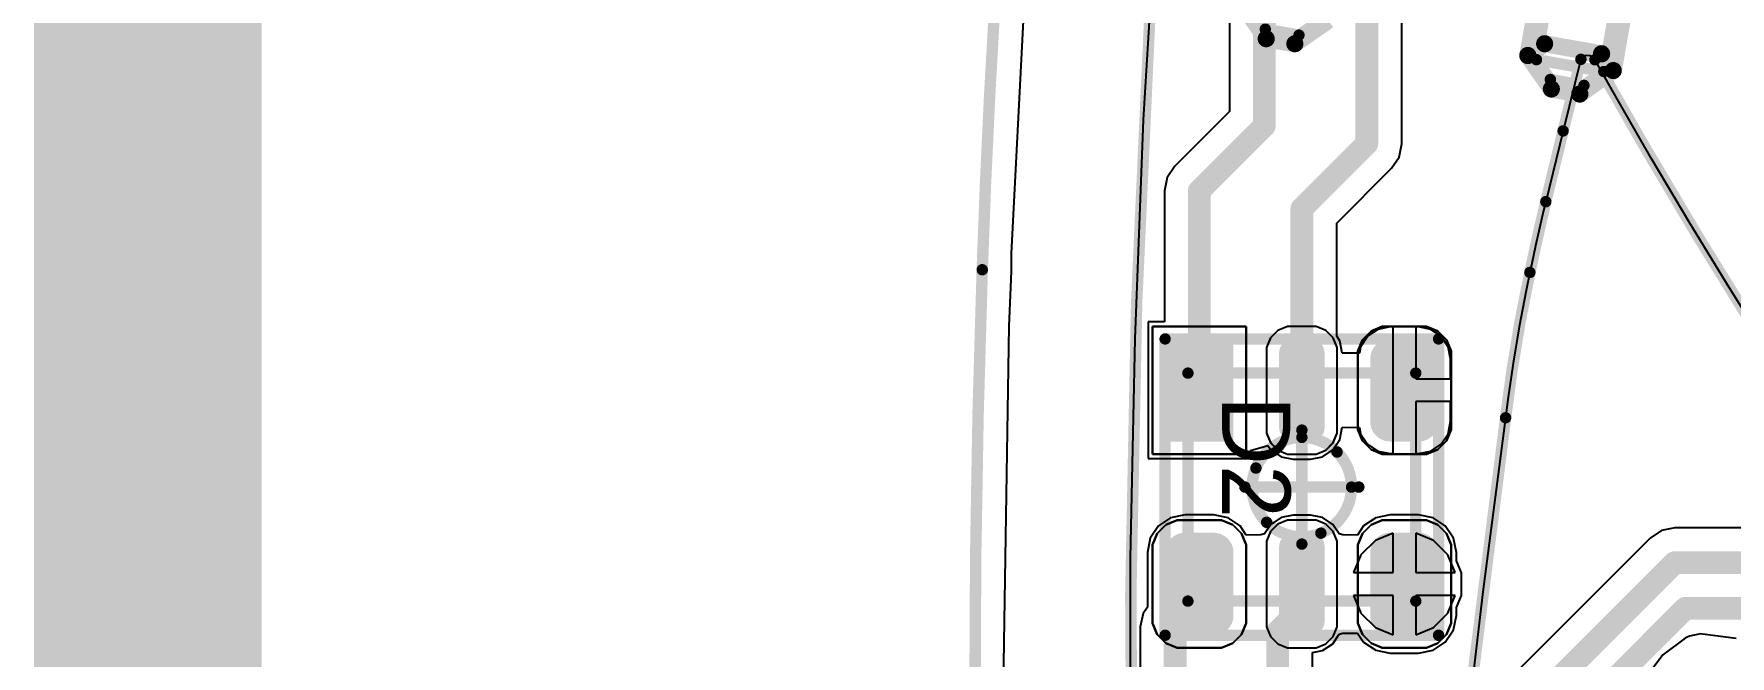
# Model space of a CAD drawing. Header units: inches. Extents: x -52 to 109, y 0 to 35.
# Drawn here: x -8.2 to 6.69, y 10.38 to 15.84 of the extents above; entities that cross this region are included whole.
import ezdxf

# ---------------------------------------------------------------- set-up
doc = ezdxf.new("R2010")
doc.units = ezdxf.units.IN
for name, color, linetype in [('Bottom Assembly', 56, 'Continuous'), ('Bottom Layer', 5, 'Continuous'), ('Bottom Overlay', 54, 'Continuous'), ('Keep-Out Layer', 6, 'Continuous'), ('Mechanical 1', 6, 'Continuous'), ('Mechanical 4', 56, 'Continuous'), ('Top Component Outline', 56, 'Continuous'), ('Top Courtyard', 56, 'Continuous'), ('Top Layer', 1, 'Continuous'), ('Top Overlay', 2, 'Continuous'), ('Top Paste', 8, 'Continuous'), ('Top Solder', 216, 'Continuous'), ('Via Holes', 16, 'Continuous')]:
    doc.layers.add(name, color=color, linetype=linetype)
doc.styles.add('Arial', font='', dxfattribs={"height": 0.2})
doc.styles.get('Arial').set_extended_font_data('Arial')

# ---------------------------------------------------------------- blocks, each defined once
blk = doc.blocks.new('APA_RGB_LED_2020_431')
at = {"layer": 'Top Layer'}
h = blk.add_hatch(color=1, dxfattribs=at)
edge = h.paths.add_edge_path()
edge.add_arc((-1.125, 1.025), 0.125, 90, 180)
edge.add_line((-1.25, 1.025), (-1.25, 0.775))
edge.add_arc((-1.125, 0.775), 0.125, 180, 270)
edge.add_line((-1.125, 0.65), (-0.575, 0.65))
edge.add_arc((-0.575, 0.775), 0.125, 270, 360)
edge.add_line((-0.45, 0.775), (-0.45, 1.025))
edge.add_arc((-0.575, 1.025), 0.125, 0, 90)
edge.add_line((-0.575, 1.15), (-1.125, 1.15))
h = blk.add_hatch(color=1, dxfattribs=at)
edge = h.paths.add_edge_path()
edge.add_arc((0.575, 1.025), 0.125, 90, 180)
edge.add_line((0.45, 1.025), (0.45, 0.775))
edge.add_arc((0.575, 0.775), 0.125, 180, 270)
edge.add_line((0.575, 0.65), (1.125, 0.65))
edge.add_arc((1.125, 0.775), 0.125, 270, 360)
edge.add_line((1.25, 0.775), (1.25, 1.025))
edge.add_arc((1.125, 1.025), 0.125, 0, 90)
edge.add_line((1.125, 1.15), (0.575, 1.15))
h = blk.add_hatch(color=1, dxfattribs=at)
edge = h.paths.add_edge_path()
edge.add_arc((-1.175, 0.075), 0.075, 90, 180)
edge.add_line((-1.25, 0.075), (-1.25, -0.075))
edge.add_arc((-1.175, -0.075), 0.075, 180, 270)
edge.add_line((-1.175, -0.15), (-0.525, -0.15))
edge.add_arc((-0.525, -0.075), 0.075, 270, 360)
edge.add_line((-0.45, -0.075), (-0.45, 0.075))
edge.add_arc((-0.525, 0.075), 0.075, 0, 90)
edge.add_line((-0.525, 0.15), (-1.175, 0.15))
h = blk.add_hatch(color=1, dxfattribs=at)
edge = h.paths.add_edge_path()
edge.add_arc((0.525, 0.075), 0.075, 90, 180)
edge.add_line((0.45, 0.075), (0.45, -0.075))
edge.add_arc((0.525, -0.075), 0.075, 180, 270)
edge.add_line((0.525, -0.15), (1.175, -0.15))
edge.add_arc((1.175, -0.075), 0.075, 270, 360)
edge.add_line((1.25, -0.075), (1.25, 0.075))
edge.add_arc((1.175, 0.075), 0.075, 0, 90)
edge.add_line((1.175, 0.15), (0.525, 0.15))
blk.add_hatch(color=1, dxfattribs=at).paths.add_polyline_path([(-1.25, -0.65), (-0.45, -0.65), (-0.45, -1.15), (-1.25, -1.15)])
h = blk.add_hatch(color=1, dxfattribs=at)
edge = h.paths.add_edge_path()
edge.add_arc((0.575, -0.775), 0.125, 90, 180)
edge.add_line((0.45, -0.775), (0.45, -1.025))
edge.add_arc((0.575, -1.025), 0.125, 180, 270)
edge.add_line((0.575, -1.15), (1.125, -1.15))
edge.add_arc((1.125, -1.025), 0.125, 270, 360)
edge.add_line((1.25, -1.025), (1.25, -0.775))
edge.add_arc((1.125, -0.775), 0.125, 0, 90)
edge.add_line((1.125, -0.65), (0.575, -0.65))
at = {"layer": 'Top Paste'}
h = blk.add_hatch(color=8, dxfattribs=at)
edge = h.paths.add_edge_path()
edge.add_arc((-1.125, 1.025), 0.125, 90, 180)
edge.add_line((-1.25, 1.025), (-1.25, 0.775))
edge.add_arc((-1.125, 0.775), 0.125, 180, 270)
edge.add_line((-1.125, 0.65), (-0.575, 0.65))
edge.add_arc((-0.575, 0.775), 0.125, 270, 360)
edge.add_line((-0.45, 0.775), (-0.45, 1.025))
edge.add_arc((-0.575, 1.025), 0.125, 0, 90)
edge.add_line((-0.575, 1.15), (-1.125, 1.15))
h = blk.add_hatch(color=8, dxfattribs=at)
edge = h.paths.add_edge_path()
edge.add_arc((0.575, 1.025), 0.125, 90, 180)
edge.add_line((0.45, 1.025), (0.45, 0.775))
edge.add_arc((0.575, 0.775), 0.125, 180, 270)
edge.add_line((0.575, 0.65), (1.125, 0.65))
edge.add_arc((1.125, 0.775), 0.125, 270, 360)
edge.add_line((1.25, 0.775), (1.25, 1.025))
edge.add_arc((1.125, 1.025), 0.125, 0, 90)
edge.add_line((1.125, 1.15), (0.575, 1.15))
h = blk.add_hatch(color=8, dxfattribs=at)
edge = h.paths.add_edge_path()
edge.add_arc((-1.175, 0.075), 0.075, 90, 180)
edge.add_line((-1.25, 0.075), (-1.25, -0.075))
edge.add_arc((-1.175, -0.075), 0.075, 180, 270)
edge.add_line((-1.175, -0.15), (-0.525, -0.15))
edge.add_arc((-0.525, -0.075), 0.075, 270, 360)
edge.add_line((-0.45, -0.075), (-0.45, 0.075))
edge.add_arc((-0.525, 0.075), 0.075, 0, 90)
edge.add_line((-0.525, 0.15), (-1.175, 0.15))
h = blk.add_hatch(color=8, dxfattribs=at)
edge = h.paths.add_edge_path()
edge.add_arc((0.525, 0.075), 0.075, 90, 180)
edge.add_line((0.45, 0.075), (0.45, -0.075))
edge.add_arc((0.525, -0.075), 0.075, 180, 270)
edge.add_line((0.525, -0.15), (1.175, -0.15))
edge.add_arc((1.175, -0.075), 0.075, 270, 360)
edge.add_line((1.25, -0.075), (1.25, 0.075))
edge.add_arc((1.175, 0.075), 0.075, 0, 90)
edge.add_line((1.175, 0.15), (0.525, 0.15))
blk.add_hatch(color=8, dxfattribs=at).paths.add_polyline_path([(-1.25, -0.65), (-0.45, -0.65), (-0.45, -1.15), (-1.25, -1.15)])
h = blk.add_hatch(color=8, dxfattribs=at)
edge = h.paths.add_edge_path()
edge.add_arc((0.575, -0.775), 0.125, 90, 180)
edge.add_line((0.45, -0.775), (0.45, -1.025))
edge.add_arc((0.575, -1.025), 0.125, 180, 270)
edge.add_line((0.575, -1.15), (1.125, -1.15))
edge.add_arc((1.125, -1.025), 0.125, 270, 360)
edge.add_line((1.25, -1.025), (1.25, -0.775))
edge.add_arc((1.125, -0.775), 0.125, 0, 90)
edge.add_line((1.125, -0.65), (0.575, -0.65))
at = {"layer": 'Top Solder'}
h = blk.add_hatch(color=216, dxfattribs=at)
edge = h.paths.add_edge_path()
edge.add_arc((-1.125, 1.025), 0.175, 90, 180)
edge.add_line((-1.3, 1.025), (-1.3, 0.775))
edge.add_arc((-1.125, 0.775), 0.175, 180, 270)
edge.add_line((-1.125, 0.6), (-0.575, 0.6))
edge.add_arc((-0.575, 0.775), 0.175, 270, 360)
edge.add_line((-0.4, 0.775), (-0.4, 1.025))
edge.add_arc((-0.575, 1.025), 0.175, 0, 90)
edge.add_line((-0.575, 1.2), (-1.125, 1.2))
h = blk.add_hatch(color=216, dxfattribs=at)
edge = h.paths.add_edge_path()
edge.add_arc((0.575, 1.025), 0.175, 90, 180)
edge.add_line((0.4, 1.025), (0.4, 0.775))
edge.add_arc((0.575, 0.775), 0.175, 180, 270)
edge.add_line((0.575, 0.6), (1.125, 0.6))
edge.add_arc((1.125, 0.775), 0.175, 270, 360)
edge.add_line((1.3, 0.775), (1.3, 1.025))
edge.add_arc((1.125, 1.025), 0.175, 0, 90)
edge.add_line((1.125, 1.2), (0.575, 1.2))
h = blk.add_hatch(color=216, dxfattribs=at)
edge = h.paths.add_edge_path()
edge.add_arc((-1.175, 0.075), 0.125, 90, 180)
edge.add_line((-1.3, 0.075), (-1.3, -0.075))
edge.add_arc((-1.175, -0.075), 0.125, 180, 270)
edge.add_line((-1.175, -0.2), (-0.525, -0.2))
edge.add_arc((-0.525, -0.075), 0.125, 270, 360)
edge.add_line((-0.4, -0.075), (-0.4, 0.075))
edge.add_arc((-0.525, 0.075), 0.125, 0, 90)
edge.add_line((-0.525, 0.2), (-1.175, 0.2))
h = blk.add_hatch(color=216, dxfattribs=at)
edge = h.paths.add_edge_path()
edge.add_arc((0.525, 0.075), 0.125, 90, 180)
edge.add_line((0.4, 0.075), (0.4, -0.075))
edge.add_arc((0.525, -0.075), 0.125, 180, 270)
edge.add_line((0.525, -0.2), (1.175, -0.2))
edge.add_arc((1.175, -0.075), 0.125, 270, 360)
edge.add_line((1.3, -0.075), (1.3, 0.075))
edge.add_arc((1.175, 0.075), 0.125, 0, 90)
edge.add_line((1.175, 0.2), (0.525, 0.2))
blk.add_hatch(color=216, dxfattribs=at).paths.add_polyline_path([(-1.3, -0.6), (-0.4, -0.6), (-0.4, -1.2), (-1.3, -1.2)])
h = blk.add_hatch(color=216, dxfattribs=at)
edge = h.paths.add_edge_path()
edge.add_arc((0.575, -0.775), 0.175, 90, 180)
edge.add_line((0.4, -0.775), (0.4, -1.025))
edge.add_arc((0.575, -1.025), 0.175, 180, 270)
edge.add_line((0.575, -1.2), (1.125, -1.2))
edge.add_arc((1.125, -1.025), 0.175, 270, 360)
edge.add_line((1.3, -1.025), (1.3, -0.775))
edge.add_arc((1.125, -0.775), 0.175, 0, 90)
edge.add_line((1.125, -0.6), (0.575, -0.6))
at = {"layer": 'Top Component Outline'}
for points in [[(1, 1, 0.1, 0.1, 0), (-1, 1, 0.1, 0.1, 0)], [(-1, -1, 0.1, 0.1, 0), (-1, 1, 0.1, 0.1, 0)], [(1, -1, 0.1, 0.1, 0), (1, 1, 0.1, 0.1, 0)], [(1, -1, 0.1, 0.1, 0), (-1, -1, 0.1, 0.1, 0)]]:
    blk.add_lwpolyline(points, format="xyseb", dxfattribs=at)
for points in [[(-1.025, 1, 0.05, 0.05, 1), (-0.975, 1, 0.05, 0.05, 1)], [(-1.025, 1, 0.05, 0.05, 1), (-0.975, 1, 0.05, 0.05, 1)], [(0.975, 1, 0.05, 0.05, 1), (1.025, 1, 0.05, 0.05, 1)], [(0.975, 1, 0.05, 0.05, 1), (1.025, 1, 0.05, 0.05, 1)], [(-1.025, -1, 0.05, 0.05, 1), (-0.975, -1, 0.05, 0.05, 1)], [(-1.025, -1, 0.05, 0.05, 1), (-0.975, -1, 0.05, 0.05, 1)], [(0.975, -1, 0.05, 0.05, 1), (1.025, -1, 0.05, 0.05, 1)], [(0.975, -1, 0.05, 0.05, 1), (1.025, -1, 0.05, 0.05, 1)]]:
    blk.add_lwpolyline(points, format="xyseb", close=True, dxfattribs=at)
at = {"layer": 'Top Courtyard'}
for points in [[(-1.3, -1.2, 0.1, 0.1, 0), (-1.3, 1.2, 0.1, 0.1, 0)], [(1.3, 1.2, 0.1, 0.1, 0), (-1.3, 1.2, 0.1, 0.1, 0)], [(1.3, -1.2, 0.1, 0.1, 0), (1.3, 1.2, 0.1, 0.1, 0)], [(0, -0.5, 0.1, 0.1, 0), (0, 0.5, 0.1, 0.1, 0)], [(0.5, 0, 0.1, 0.1, 0), (-0.5, 0, 0.1, 0.1, 0)], [(1.3, -1.2, 0.1, 0.1, 0), (-1.3, -1.2, 0.1, 0.1, 0)]]:
    blk.add_lwpolyline(points, format="xyseb", dxfattribs=at)
for points in [[(-1.325, 1.2, 0.05, 0.05, 1), (-1.275, 1.2, 0.05, 0.05, 1)], [(-1.325, 1.2, 0.05, 0.05, 1), (-1.275, 1.2, 0.05, 0.05, 1)], [(1.275, 1.2, 0.05, 0.05, 1), (1.325, 1.2, 0.05, 0.05, 1)], [(1.275, 1.2, 0.05, 0.05, 1), (1.325, 1.2, 0.05, 0.05, 1)], [(-0.025, 0.5, 0.05, 0.05, 1), (0.025, 0.5, 0.05, 0.05, 1)], [(-0.525, 0, 0.05, 0.05, 1), (-0.475, 0, 0.05, 0.05, 1)], [(0.475, 0, 0.05, 0.05, 1), (0.525, 0, 0.05, 0.05, 1)], [(-0.025, -0.5, 0.05, 0.05, 1), (0.025, -0.5, 0.05, 0.05, 1)], [(-1.325, -1.2, 0.05, 0.05, 1), (-1.275, -1.2, 0.05, 0.05, 1)], [(-1.325, -1.2, 0.05, 0.05, 1), (-1.275, -1.2, 0.05, 0.05, 1)], [(1.275, -1.2, 0.05, 0.05, 1), (1.325, -1.2, 0.05, 0.05, 1)], [(1.275, -1.2, 0.05, 0.05, 1), (1.325, -1.2, 0.05, 0.05, 1)]]:
    blk.add_lwpolyline(points, format="xyseb", close=True, dxfattribs=at)
at = {"layer": 'Top Overlay'}
for p, q in [((-1.41, 1.094), (-1.369, 1.193)), ((-1.369, 1.193), (-1.293, 1.269)), ((-1.293, 1.269), (-1.194, 1.31)), ((-1.194, 1.31), (-1.14, 1.31)), ((-1.14, 1.31), (-1.14, 1.31)), ((-1.14, 1.31), (-0.56, 1.31)), ((-0.56, 1.31), (-0.506, 1.31)), ((-0.506, 1.31), (-0.407, 1.269)), ((-0.407, 1.269), (-0.331, 1.193)), ((-0.331, 1.193), (-0.29, 1.094)), ((0.29, 1.094), (0.331, 1.193)), ((0.331, 1.193), (0.407, 1.269)), ((0.407, 1.269), (0.506, 1.31)), ((0.506, 1.31), (0.56, 1.31)), ((0.56, 1.31), (0.56, 1.31)), ((0.56, 1.31), (1.14, 1.31)), ((1.14, 1.31), (1.194, 1.31)), ((1.194, 1.31), (1.293, 1.269)), ((1.293, 1.269), (1.369, 1.193)), ((1.369, 1.193), (1.41, 1.094)), ((-1.41, 1.04), (-1.41, 1.094)), ((-0.29, 1.094), (-0.29, 1.04)), ((0.29, 1.04), (0.29, 1.094)), ((1.41, 1.094), (1.41, 1.04)), ((-1.41, 0.76), (-1.41, 1.04)), ((-0.29, 1.04), (-0.29, 1.04)), ((-0.29, 1.04), (-0.29, 0.76)), ((0.29, 0.76), (0.29, 1.04)), ((1.41, 1.04), (1.41, 1.04)), ((1.41, 1.04), (1.41, 0.76)), ((-1.41, 0.76), (-1.41, 0.76)), ((-1.41, 0.706), (-1.41, 0.76)), ((-0.29, 0.76), (-0.29, 0.706)), ((0.29, 0.76), (0.29, 0.76)), ((0.29, 0.706), (0.29, 0.76)), ((1.41, 0.76), (1.41, 0.706)), ((-1.369, 0.607), (-1.41, 0.706)), ((-1.293, 0.531), (-1.369, 0.607)), ((-0.331, 0.607), (-0.407, 0.531)), ((-0.29, 0.706), (-0.331, 0.607)), ((0.331, 0.607), (0.29, 0.706)), ((0.407, 0.531), (0.331, 0.607)), ((1.369, 0.607), (1.293, 0.531)), ((1.41, 0.706), (1.369, 0.607)), ((-1.194, 0.49), (-1.293, 0.531)), ((-1.14, 0.49), (-1.194, 0.49)), ((-0.56, 0.49), (-1.14, 0.49)), ((-0.506, 0.49), (-0.56, 0.49)), ((-0.56, 0.49), (-0.56, 0.49)), ((-0.407, 0.531), (-0.506, 0.49)), ((0.506, 0.49), (0.407, 0.531)), ((0.56, 0.49), (0.506, 0.49)), ((1.14, 0.49), (0.56, 0.49)), ((1.194, 0.49), (1.14, 0.49)), ((1.14, 0.49), (1.14, 0.49)), ((1.293, 0.531), (1.194, 0.49)), ((-1.226, 0.31), (-1.31, 0.275)), ((-1.18, 0.31), (-1.226, 0.31)), ((-0.52, 0.31), (-1.18, 0.31)), ((-0.474, 0.31), (-0.52, 0.31)), ((-0.52, 0.31), (-0.52, 0.31)), ((-0.39, 0.275), (-0.474, 0.31)), ((0.474, 0.31), (0.39, 0.275)), ((0.52, 0.31), (0.474, 0.31)), ((1.18, 0.31), (0.52, 0.31)), ((1.226, 0.31), (1.18, 0.31)), ((1.18, 0.31), (1.18, 0.31)), ((1.31, 0.275), (1.226, 0.31)), ((-1.375, 0.21), (-1.41, 0.126)), ((-1.31, 0.275), (-1.375, 0.21)), ((-0.325, 0.21), (-0.39, 0.275)), ((-0.29, 0.126), (-0.325, 0.21)), ((0.325, 0.21), (0.29, 0.126)), ((0.39, 0.275), (0.325, 0.21)), ((1.375, 0.21), (1.31, 0.275)), ((1.41, 0.126), (1.375, 0.21)), ((-1.41, 0.126), (-1.41, 0.08)), ((-1.41, 0.08), (-1.41, -0.08)), ((-1.41, 0.08), (-1.41, 0.08)), ((-0.29, 0.08), (-0.29, 0.126)), ((-0.29, -0.08), (-0.29, 0.08)), ((0.29, 0.126), (0.29, 0.08)), ((0.29, 0.08), (0.29, -0.08)), ((0.29, 0.08), (0.29, 0.08)), ((1.41, 0.08), (1.41, 0.126)), ((1.41, -0.08), (1.41, 0.08)), ((-1.41, -0.08), (-1.41, -0.126)), ((-1.41, -0.126), (-1.375, -0.21)), ((-0.325, -0.21), (-0.29, -0.126)), ((-0.29, -0.126), (-0.29, -0.08)), ((-0.29, -0.08), (-0.29, -0.08)), ((0.29, -0.08), (0.29, -0.126)), ((0.29, -0.126), (0.325, -0.21)), ((1.375, -0.21), (1.41, -0.126)), ((1.41, -0.126), (1.41, -0.08)), ((1.41, -0.08), (1.41, -0.08)), ((-1.375, -0.21), (-1.31, -0.275)), ((-1.31, -0.275), (-1.226, -0.31)), ((-0.474, -0.31), (-0.39, -0.275)), ((-0.39, -0.275), (-0.325, -0.21)), ((0.325, -0.21), (0.39, -0.275)), ((0.39, -0.275), (0.474, -0.31)), ((1.226, -0.31), (1.31, -0.275)), ((1.31, -0.275), (1.375, -0.21)), ((-1.226, -0.31), (-1.18, -0.31)), ((-1.18, -0.31), (-1.18, -0.31)), ((-1.18, -0.31), (-0.52, -0.31)), ((-0.52, -0.31), (-0.474, -0.31)), ((0.474, -0.31), (0.52, -0.31)), ((0.52, -0.31), (0.52, -0.31)), ((0.52, -0.31), (1.18, -0.31)), ((1.18, -0.31), (1.226, -0.31)), ((-1.41, -1.31), (-1.41, -0.49)), ((-1.41, -0.49), (-0.29, -0.49)), ((-0.29, -0.49), (-0.29, -1.31)), ((0.331, -0.607), (0.407, -0.531)), ((0.407, -0.531), (0.506, -0.49)), ((0.506, -0.49), (0.56, -0.49)), ((0.56, -0.49), (0.56, -0.49)), ((0.56, -0.49), (1.14, -0.49)), ((1.14, -0.49), (1.194, -0.49)), ((1.194, -0.49), (1.293, -0.531)), ((1.293, -0.531), (1.369, -0.607)), ((0.29, -0.706), (0.331, -0.607)), ((0.29, -0.76), (0.29, -0.706)), ((1.369, -0.607), (1.41, -0.706)), ((1.41, -0.706), (1.41, -0.76)), ((0.29, -1.04), (0.29, -0.76)), ((1.41, -0.76), (1.41, -0.76)), ((1.41, -0.76), (1.41, -1.04)), ((0.29, -1.04), (0.29, -1.04)), ((0.29, -1.094), (0.29, -1.04)), ((1.41, -1.04), (1.41, -1.094)), ((0.331, -1.193), (0.29, -1.094)), ((1.41, -1.094), (1.369, -1.193)), ((-0.29, -1.31), (-1.41, -1.31)), ((0.407, -1.269), (0.331, -1.193)), ((0.506, -1.31), (0.407, -1.269)), ((0.56, -1.31), (0.506, -1.31)), ((1.14, -1.31), (0.56, -1.31)), ((1.194, -1.31), (1.14, -1.31)), ((1.14, -1.31), (1.14, -1.31)), ((1.293, -1.269), (1.194, -1.31)), ((1.369, -1.193), (1.293, -1.269))]:
    blk.add_line(p, q, dxfattribs=at)
at = {"layer": 'Top Courtyard', "style": 'Arial'}
blk.add_text('D2', height=0.6, dxfattribs=at).set_placement((-0.8, -0.7))
blk = doc.blocks.new('LIST_ANG_1_2_SMD_2_54MM_B_442')
at = {"layer": 'Bottom Assembly'}
for points in [[(-1.42, 11.497, 0.1, 0.1, 0), (-1.57, 11.347, 0.1, 0.1, 0)], [(-1.12, 11.497, 0.1, 0.1, 0), (-1.42, 11.497, 0.1, 0.1, 0)], [(-0.97, 11.347, 0.1, 0.1, 0), (-1.12, 11.497, 0.1, 0.1, 0)], [(1.12, 11.497, 0.1, 0.1, 0), (0.97, 11.347, 0.1, 0.1, 0)], [(1.42, 11.497, 0.1, 0.1, 0), (1.12, 11.497, 0.1, 0.1, 0)], [(1.57, 11.347, 0.1, 0.1, 0), (1.42, 11.497, 0.1, 0.1, 0)], [(-0.97, 11.347, 0.1, 0.1, 0), (-1.57, 11.347, 0.1, 0.1, 0)], [(-1.57, 11.347, 0.1, 0.1, 0), (-1.57, 5.766, 0.1, 0.1, 0)], [(-0.97, 11.347, 0.1, 0.1, 0), (-0.97, 5.766, 0.1, 0.1, 0)]]:
    blk.add_lwpolyline(points, format="xyseb", dxfattribs=at)
for points in [[(-1.445, 11.497, 0.05, 0.05, 1), (-1.395, 11.497, 0.05, 0.05, 1)], [(-1.445, 11.497, 0.05, 0.05, 1), (-1.395, 11.497, 0.05, 0.05, 1)], [(-1.145, 11.497, 0.05, 0.05, 1), (-1.095, 11.497, 0.05, 0.05, 1)], [(-1.145, 11.497, 0.05, 0.05, 1), (-1.095, 11.497, 0.05, 0.05, 1)], [(1.095, 11.497, 0.05, 0.05, 1), (1.145, 11.497, 0.05, 0.05, 1)], [(1.095, 11.497, 0.05, 0.05, 1), (1.145, 11.497, 0.05, 0.05, 1)], [(1.395, 11.497, 0.05, 0.05, 1), (1.445, 11.497, 0.05, 0.05, 1)], [(1.395, 11.497, 0.05, 0.05, 1), (1.445, 11.497, 0.05, 0.05, 1)], [(-1.595, 11.347, 0.05, 0.05, 1), (-1.545, 11.347, 0.05, 0.05, 1)], [(-1.595, 11.347, 0.05, 0.05, 1), (-1.545, 11.347, 0.05, 0.05, 1)], [(-1.595, 11.347, 0.05, 0.05, 1), (-1.545, 11.347, 0.05, 0.05, 1)], [(-0.995, 11.347, 0.05, 0.05, 1), (-0.945, 11.347, 0.05, 0.05, 1)], [(-0.995, 11.347, 0.05, 0.05, 1), (-0.945, 11.347, 0.05, 0.05, 1)], [(-0.995, 11.347, 0.05, 0.05, 1), (-0.945, 11.347, 0.05, 0.05, 1)]]:
    blk.add_lwpolyline(points, format="xyseb", close=True, dxfattribs=at)
at = {"layer": 'Bottom Overlay'}
for points in [[(-1.397, 11.578, 0.15, 0.15, 0), (-1.651, 11.324, 0.15, 0.15, 0)], [(-1.143, 11.578, 0.15, 0.15, 0), (-1.397, 11.578, 0.15, 0.15, 0)], [(-0.889, 11.324, 0.15, 0.15, 0), (-1.143, 11.578, 0.15, 0.15, 0)], [(1.143, 11.578, 0.15, 0.15, 0), (0.889, 11.324, 0.15, 0.15, 0)], [(1.397, 11.578, 0.15, 0.15, 0), (1.143, 11.578, 0.15, 0.15, 0)], [(1.651, 11.324, 0.15, 0.15, 0), (1.397, 11.578, 0.15, 0.15, 0)], [(-1.524, 11.197, 0.15, 0.15, 0), (-1.651, 11.324, 0.15, 0.15, 0)], [(-1.651, 11.324, 0.15, 0.15, 0), (-1.651, 5.766, 0.15, 0.15, 0)], [(-0.889, 11.324, 0.15, 0.15, 0), (-1.016, 11.197, 0.15, 0.15, 0)], [(-0.889, 11.324, 0.15, 0.15, 0), (-0.889, 5.766, 0.15, 0.15, 0)], [(-1.016, 11.197, 0.15, 0.15, 0), (-1.524, 11.197, 0.15, 0.15, 0)]]:
    blk.add_lwpolyline(points, format="xyseb", dxfattribs=at)
for points in [[(-1.435, 11.578, 0.075, 0.075, 1), (-1.359, 11.578, 0.075, 0.075, 1)], [(-1.435, 11.578, 0.075, 0.075, 1), (-1.359, 11.578, 0.075, 0.075, 1)], [(-1.181, 11.578, 0.075, 0.075, 1), (-1.106, 11.578, 0.075, 0.075, 1)], [(-1.181, 11.578, 0.075, 0.075, 1), (-1.106, 11.578, 0.075, 0.075, 1)], [(1.105, 11.578, 0.075, 0.075, 1), (1.18, 11.578, 0.075, 0.075, 1)], [(1.105, 11.578, 0.075, 0.075, 1), (1.18, 11.578, 0.075, 0.075, 1)], [(1.36, 11.578, 0.075, 0.075, 1), (1.435, 11.578, 0.075, 0.075, 1)], [(1.36, 11.578, 0.075, 0.075, 1), (1.435, 11.578, 0.075, 0.075, 1)], [(-1.688, 11.324, 0.075, 0.075, 1), (-1.613, 11.324, 0.075, 0.075, 1)], [(-1.688, 11.324, 0.075, 0.075, 1), (-1.613, 11.324, 0.075, 0.075, 1)], [(-1.688, 11.324, 0.075, 0.075, 1), (-1.613, 11.324, 0.075, 0.075, 1)], [(-0.927, 11.324, 0.075, 0.075, 1), (-0.851, 11.324, 0.075, 0.075, 1)], [(-0.927, 11.324, 0.075, 0.075, 1), (-0.851, 11.324, 0.075, 0.075, 1)], [(-0.927, 11.324, 0.075, 0.075, 1), (-0.851, 11.324, 0.075, 0.075, 1)], [(-1.562, 11.197, 0.075, 0.075, 1), (-1.486, 11.197, 0.075, 0.075, 1)], [(-1.562, 11.197, 0.075, 0.075, 1), (-1.486, 11.197, 0.075, 0.075, 1)], [(-1.054, 11.197, 0.075, 0.075, 1), (-0.979, 11.197, 0.075, 0.075, 1)], [(-1.054, 11.197, 0.075, 0.075, 1), (-0.979, 11.197, 0.075, 0.075, 1)]]:
    blk.add_lwpolyline(points, format="xyseb", close=True, dxfattribs=at)

msp = doc.modelspace()

# ---------------------------------------------------------------- hatches: boundary and pattern name
at = {"layer": 'Bottom Layer'}
h = msp.add_hatch(color=5, dxfattribs=at)
edge = h.paths.add_edge_path()
edge.add_arc((3.828, 11.013), 0.3, 0, 360)
at = {"layer": 'Mechanical 1'}
msp.add_hatch(color=6, dxfattribs=at).paths.add_polyline_path([(-8.2, 6), (-6.2, 6), (-6.2, 26.9), (-8.2, 26.9)])
at = {"layer": 'Top Layer'}
h = msp.add_hatch(color=1, dxfattribs=at)
edge = h.paths.add_edge_path()
edge.add_arc((3.828, 11.013), 0.3, 0, 360)
at = {"layer": 'Via Holes'}
h = msp.add_hatch(color=7, dxfattribs=at)
edge = h.paths.add_edge_path()
edge.add_arc((3.828, 11.013), 0.15, 0, 360)

# ---------------------------------------------------------------- linework, layer by layer
at = {"layer": 'Bottom Layer'}
for p, q in [((0.38, 13.911), (0.488, 16.011)), ((0.38, 13.761), (0.38, 13.911)), ((0.373, 13.613), (0.38, 13.761)), ((0.358, 13.275), (0.373, 13.613)), ((0.31, 10.131), (0.358, 13.275)), ((6.083, 11.483), (5.984, 11.416)), ((6.2, 11.506), (6.083, 11.483)), ((8.088, 11.506), (6.2, 11.506)), ((6.2, 11.506), (6.2, 11.506)), ((3.573, 11.394), (3.446, 11.268)), ((3.728, 11.458), (3.573, 11.394)), ((3.728, 11.113), (3.728, 11.458)), ((4.083, 11.394), (3.928, 11.458)), ((3.928, 11.458), (3.928, 11.113)), ((5.984, 11.416), (4, 9.433)), ((4.209, 11.268), (4.083, 11.394)), ((5.984, 11.416), (5.984, 11.416)), ((3.446, 11.268), (3.382, 11.113)), ((4.274, 11.113), (4.209, 11.268)), ((3.382, 11.113), (3.728, 11.113)), ((3.928, 11.113), (4.274, 11.113)), ((3.728, 10.913), (3.382, 10.913)), ((3.382, 10.913), (3.446, 10.758)), ((3.728, 10.567), (3.728, 10.913)), ((4.274, 10.913), (3.928, 10.913)), ((3.928, 10.913), (3.928, 10.567)), ((4.209, 10.758), (4.274, 10.913)), ((3.446, 10.758), (3.573, 10.631)), ((4.083, 10.631), (4.209, 10.758)), ((3.573, 10.631), (3.728, 10.567)), ((3.928, 10.567), (4.083, 10.631))]:
    msp.add_line(p, q, dxfattribs=at)
for points in [[(4.216, 9.216, 0.2, 0.2, 0), (6.2, 11.2, 0.2, 0.2, 0)], [(6.2, 11.2, 0.2, 0.2, 0), (8.088, 11.2, 0.2, 0.2, 0)], [(4.6, 9.105, 0.2, 0.2, 0), (6.295, 10.8, 0.2, 0.2, 0)], [(6.295, 10.8, 0.2, 0.2, 0), (7.993, 10.8, 0.2, 0.2, 0)]]:
    msp.add_lwpolyline(points, format="xyseb", dxfattribs=at)
for points in [[(6.15, 11.2, 0.1, 0.1, 1), (6.25, 11.2, 0.1, 0.1, 1)], [(6.15, 11.2, 0.1, 0.1, 1), (6.25, 11.2, 0.1, 0.1, 1)], [(6.245, 10.8, 0.1, 0.1, 1), (6.345, 10.8, 0.1, 0.1, 1)], [(6.245, 10.8, 0.1, 0.1, 1), (6.345, 10.8, 0.1, 0.1, 1)]]:
    msp.add_lwpolyline(points, format="xyseb", close=True, dxfattribs=at)
at = {"layer": 'Keep-Out Layer'}
for points in [[(0.123, 13.77, 0.1, 0.1, -0.00689), (0.229, 16.027, 0.1, 0.1, 0)], [(0.059, 9.982, 0.1, 0.1, -0.009028), (0.123, 13.77, 0.1, 0.1, 0)]]:
    msp.add_lwpolyline(points, format="xyseb", dxfattribs=at)
msp.add_lwpolyline([(0.098, 13.77, 0.05, 0.05, 1), (0.148, 13.77, 0.05, 0.05, 1)], format="xyseb", close=True, dxfattribs=at)
msp.add_lwpolyline([(0.098, 13.77, 0.05, 0.05, 1), (0.148, 13.77, 0.05, 0.05, 1)], format="xyseb", close=True, dxfattribs=at)
at = {"layer": 'Mechanical 1'}
for points in [[(2.525, 12.03, 0.1, 0.1, -0.303346), (2.928, 12.299, 0.1, 0.1, 0)], [(2.928, 12.299, 0.1, 0.1, -0.198913), (3.237, 12.171, 0.1, 0.1, 0)], [(3.237, 12.171, 0.1, 0.1, -0.198913), (3.364, 11.863, 0.1, 0.1, 0)], [(2.619, 11.554, 0.1, 0.1, -0.303346), (2.525, 12.03, 0.1, 0.1, 0)], [(3.364, 11.863, 0.1, 0.1, -0.303347), (3.095, 11.459, 0.1, 0.1, 0)], [(3.095, 11.459, 0.1, 0.1, -0.303347), (2.619, 11.554, 0.1, 0.1, 0)]]:
    msp.add_lwpolyline(points, format="xyseb", dxfattribs=at)
for points in [[(2.903, 12.299, 0.05, 0.05, 1), (2.953, 12.299, 0.05, 0.05, 1)], [(2.903, 12.299, 0.05, 0.05, 1), (2.953, 12.299, 0.05, 0.05, 1)], [(3.212, 12.171, 0.05, 0.05, 1), (3.262, 12.171, 0.05, 0.05, 1)], [(3.212, 12.171, 0.05, 0.05, 1), (3.262, 12.171, 0.05, 0.05, 1)], [(2.5, 12.03, 0.05, 0.05, 1), (2.55, 12.03, 0.05, 0.05, 1)], [(2.5, 12.03, 0.05, 0.05, 1), (2.55, 12.03, 0.05, 0.05, 1)], [(3.339, 11.863, 0.05, 0.05, 1), (3.389, 11.863, 0.05, 0.05, 1)], [(3.339, 11.863, 0.05, 0.05, 1), (3.389, 11.863, 0.05, 0.05, 1)], [(2.594, 11.554, 0.05, 0.05, 1), (2.644, 11.554, 0.05, 0.05, 1)], [(2.594, 11.554, 0.05, 0.05, 1), (2.644, 11.554, 0.05, 0.05, 1)], [(3.07, 11.459, 0.05, 0.05, 1), (3.12, 11.459, 0.05, 0.05, 1)], [(3.07, 11.459, 0.05, 0.05, 1), (3.12, 11.459, 0.05, 0.05, 1)]]:
    msp.add_lwpolyline(points, format="xyseb", close=True, dxfattribs=at)
at = {"layer": 'Mechanical 4'}
for points in [[(1.442, 8.356, 0.1, 0.1, -0.019485), (1.596, 16.044, 0.1, 0.1, 0)], [(0.123, 13.77, 0.1, 0.1, -0.00689), (0.229, 16.027, 0.1, 0.1, 0)], [(5.221, 14.988, 0.1, 0.1, 0), (5.377, 15.616, 0.1, 0.1, 0)], [(5.377, 15.616, 0.1, 0.1, -0.591163), (5.5, 15.612, 0.1, 0.1, 0)], [(6.853, 13.334, 0.1, 0.1, -0.012321), (5.5, 15.612, 0.1, 0.1, 0)], [(5.069, 14.367, 0.1, 0.1, 0), (5.221, 14.988, 0.1, 0.1, 0)], [(4.929, 13.746, 0.1, 0.1, -0.00644), (5.069, 14.367, 0.1, 0.1, 0)], [(0.059, 9.982, 0.1, 0.1, -0.009028), (0.123, 13.77, 0.1, 0.1, 0)], [(4.716, 12.471, 0.1, 0.1, -0.022938), (4.929, 13.746, 0.1, 0.1, 0)], [(4.345, 9.547, 0.1, 0.1, 0), (4.716, 12.471, 0.1, 0.1, 0)]]:
    msp.add_lwpolyline(points, format="xyseb", dxfattribs=at)
for points in [[(5.352, 15.616, 0.05, 0.05, 1), (5.402, 15.616, 0.05, 0.05, 1)], [(5.352, 15.616, 0.05, 0.05, 1), (5.402, 15.616, 0.05, 0.05, 1)], [(5.475, 15.612, 0.05, 0.05, 1), (5.525, 15.612, 0.05, 0.05, 1)], [(5.475, 15.612, 0.05, 0.05, 1), (5.525, 15.612, 0.05, 0.05, 1)], [(5.196, 14.988, 0.05, 0.05, 1), (5.246, 14.988, 0.05, 0.05, 1)], [(5.196, 14.988, 0.05, 0.05, 1), (5.246, 14.988, 0.05, 0.05, 1)], [(5.044, 14.367, 0.05, 0.05, 1), (5.094, 14.367, 0.05, 0.05, 1)], [(5.044, 14.367, 0.05, 0.05, 1), (5.094, 14.367, 0.05, 0.05, 1)], [(0.098, 13.77, 0.05, 0.05, 1), (0.148, 13.77, 0.05, 0.05, 1)], [(0.098, 13.77, 0.05, 0.05, 1), (0.148, 13.77, 0.05, 0.05, 1)], [(4.904, 13.746, 0.05, 0.05, 1), (4.954, 13.746, 0.05, 0.05, 1)], [(4.904, 13.746, 0.05, 0.05, 1), (4.954, 13.746, 0.05, 0.05, 1)], [(4.691, 12.471, 0.05, 0.05, 1), (4.741, 12.471, 0.05, 0.05, 1)], [(4.691, 12.471, 0.05, 0.05, 1), (4.741, 12.471, 0.05, 0.05, 1)]]:
    msp.add_lwpolyline(points, format="xyseb", close=True, dxfattribs=at)
at = {"layer": 'Top Layer'}
for p, q in [((3.804, 14.876), (3.804, 16.138)), ((0.38, 13.911), (0.488, 16.011)), ((2.292, 16.068), (2.292, 15.159)), ((2.292, 15.159), (1.812, 14.678)), ((3.714, 14.66), (3.781, 14.759)), ((3.781, 14.759), (3.804, 14.876)), ((1.812, 14.678), (1.745, 14.579)), ((3.234, 14.179), (3.714, 14.66)), ((1.745, 14.579), (1.722, 14.462)), ((1.722, 14.462), (1.722, 14.462)), ((1.722, 14.462), (1.722, 13.313)), ((3.234, 13.187), (3.234, 14.179)), ((0.38, 13.761), (0.38, 13.911)), ((0.373, 13.613), (0.38, 13.761)), ((0.358, 13.275), (0.373, 13.613)), ((0.31, 10.131), (0.358, 13.275)), ((1.722, 13.313), (1.578, 13.313)), ((1.578, 13.313), (1.578, 12.113)), ((3.703, 13.268), (3.596, 13.247)), ((3.728, 13.268), (3.703, 13.268)), ((3.728, 12.713), (3.728, 13.268)), ((3.953, 13.268), (3.928, 13.268)), ((3.928, 13.268), (3.928, 12.813)), ((4.06, 13.247), (3.953, 13.268)), ((3.262, 13.145), (3.234, 13.187)), ((3.283, 13.038), (3.262, 13.145)), ((3.505, 13.186), (3.444, 13.095)), ((3.596, 13.247), (3.505, 13.186)), ((4.151, 13.186), (4.06, 13.247)), ((4.212, 13.095), (4.151, 13.186)), ((3.433, 13.039), (3.283, 13.038)), ((3.444, 13.095), (3.433, 13.039)), ((4.233, 12.988), (4.212, 13.095)), ((4.233, 12.813), (4.233, 12.988)), ((3.928, 12.813), (4.233, 12.813)), ((3.728, 12.157), (3.728, 12.713)), ((4.233, 12.613), (3.928, 12.613)), ((3.928, 12.613), (3.928, 12.157)), ((4.233, 12.438), (4.233, 12.613)), ((3.262, 12.28), (3.283, 12.388)), ((3.283, 12.388), (3.433, 12.386)), ((3.433, 12.386), (3.444, 12.33)), ((4.212, 12.33), (4.233, 12.438)), ((2.478, 12.184), (2.628, 12.229)), ((2.628, 12.229), (2.655, 12.189)), ((3.201, 12.189), (3.262, 12.28)), ((3.444, 12.33), (3.505, 12.239)), ((3.505, 12.239), (3.596, 12.179)), ((4.06, 12.179), (4.151, 12.239)), ((4.151, 12.239), (4.212, 12.33)), ((1.578, 12.113), (2.478, 12.113)), ((2.478, 12.113), (2.478, 12.184)), ((2.655, 12.189), (2.746, 12.129)), ((2.746, 12.129), (2.853, 12.107)), ((2.853, 12.107), (3.003, 12.107)), ((3.003, 12.107), (3.11, 12.129)), ((3.11, 12.129), (3.201, 12.189)), ((3.596, 12.179), (3.703, 12.157)), ((3.703, 12.157), (3.728, 12.157)), ((3.928, 12.157), (3.953, 12.157)), ((3.953, 12.157), (4.06, 12.179)), ((1.903, 11.619), (1.776, 11.594)), ((2.153, 11.619), (1.903, 11.619)), ((2.28, 11.594), (2.153, 11.619)), ((2.853, 11.618), (2.746, 11.597)), ((3.003, 11.618), (2.853, 11.618)), ((3.11, 11.597), (3.003, 11.618)), ((3.703, 11.619), (3.576, 11.594)), ((3.953, 11.619), (3.703, 11.619)), ((4.08, 11.594), (3.953, 11.619)), ((1.669, 11.522), (1.597, 11.415)), ((1.776, 11.594), (1.669, 11.522)), ((2.387, 11.522), (2.28, 11.594)), ((2.44, 11.442), (2.387, 11.522)), ((2.655, 11.536), (2.6, 11.454)), ((2.746, 11.597), (2.655, 11.536)), ((3.201, 11.536), (3.11, 11.597)), ((3.256, 11.454), (3.201, 11.536)), ((3.469, 11.522), (3.415, 11.442)), ((3.576, 11.594), (3.469, 11.522)), ((4.187, 11.522), (4.08, 11.594)), ((4.259, 11.415), (4.187, 11.522)), ((1.597, 11.415), (1.572, 11.288)), ((2.567, 11.445), (2.44, 11.442)), ((2.6, 11.454), (2.567, 11.445)), ((3.289, 11.445), (3.256, 11.454)), ((3.415, 11.442), (3.289, 11.445)), ((4.284, 11.288), (4.259, 11.415)), ((1.572, 11.288), (1.572, 10.811)), ((4.284, 11.217), (4.284, 11.288)), ((4.328, 11.112), (4.284, 11.217)), ((4.328, 10.913), (4.328, 11.112)), ((4.284, 10.808), (4.328, 10.913)), ((1.534, 10.755), (1.51, 10.638)), ((1.572, 10.811), (1.534, 10.755)), ((4.259, 10.611), (4.284, 10.738)), ((4.284, 10.738), (4.284, 10.808)), ((1.51, 10.638), (1.51, 10.638)), ((1.51, 10.638), (1.51, 7.57)), ((3.201, 10.489), (3.256, 10.572)), ((3.256, 10.572), (3.289, 10.581)), ((3.289, 10.581), (3.415, 10.583)), ((3.415, 10.583), (3.469, 10.503)), ((4.187, 10.503), (4.259, 10.611)), ((6.428, 10.576), (6.331, 10.556)), ((6.443, 10.574), (6.428, 10.576)), ((6.739, 10.535), (6.443, 10.574)), ((6.443, 10.574), (6.443, 10.574)), ((6.443, 10.574), (6.443, 10.574)), ((3.022, 10.411), (3.11, 10.429)), ((3.11, 10.429), (3.201, 10.489)), ((3.469, 10.503), (3.576, 10.432)), ((3.576, 10.432), (3.703, 10.406)), ((3.953, 10.406), (4.08, 10.432)), ((4.08, 10.432), (4.187, 10.503)), ((6.291, 10.539), (6.097, 10.391)), ((6.303, 10.544), (6.291, 10.539)), ((6.331, 10.556), (6.303, 10.544)), ((6.331, 10.556), (6.331, 10.556)), ((6.331, 10.556), (6.331, 10.556)), ((3.022, 7.445), (3.022, 10.411)), ((3.703, 10.406), (3.953, 10.406)), ((6.097, 10.391), (5.949, 10.197))]:
    msp.add_line(p, q, dxfattribs=at)
for points in [[(2.598, 15.032, 0.2, 0.2, 0), (2.598, 16.613, 0.2, 0.2, 0)], [(3.498, 14.876, 0.2, 0.2, 0), (3.498, 16.613, 0.2, 0.2, 0)], [(2.028, 14.462, 0.2, 0.2, 0), (2.598, 15.032, 0.2, 0.2, 0)], [(2.928, 14.306, 0.2, 0.2, 0), (3.498, 14.876, 0.2, 0.2, 0)], [(2.028, 12.713, 0.2, 0.2, 0), (2.028, 14.462, 0.2, 0.2, 0)], [(2.928, 12.713, 0.2, 0.2, 0), (2.928, 14.306, 0.2, 0.2, 0)], [(2.028, 10.849, 0.2, 0.2, 0), (2.028, 11.013, 0.2, 0.2, 0)], [(2.928, 10.763, 0.2, 0.2, 0), (2.928, 11.013, 0.2, 0.2, 0)], [(1.816, 10.638, 0.2, 0.2, 0), (2.028, 10.849, 0.2, 0.2, 0)], [(1.816, 6.97, 0.2, 0.2, 0), (1.816, 10.638, 0.2, 0.2, 0)], [(2.716, 10.596, 0.2, 0.2, 0), (2.834, 10.713, 0.2, 0.2, 0)], [(2.834, 10.713, 0.2, 0.2, 0), (2.878, 10.713, 0.2, 0.2, 0)], [(2.878, 10.713, 0.2, 0.2, 0), (2.928, 10.763, 0.2, 0.2, 0)], [(2.716, 6.97, 0.2, 0.2, 0), (2.716, 10.596, 0.2, 0.2, 0)]]:
    msp.add_lwpolyline(points, format="xyseb", dxfattribs=at)
for points in [[(2.548, 15.032, 0.1, 0.1, 1), (2.648, 15.032, 0.1, 0.1, 1)], [(2.548, 15.032, 0.1, 0.1, 1), (2.648, 15.032, 0.1, 0.1, 1)], [(3.448, 14.876, 0.1, 0.1, 1), (3.548, 14.876, 0.1, 0.1, 1)], [(3.448, 14.876, 0.1, 0.1, 1), (3.548, 14.876, 0.1, 0.1, 1)], [(1.978, 14.462, 0.1, 0.1, 1), (2.078, 14.462, 0.1, 0.1, 1)], [(1.978, 14.462, 0.1, 0.1, 1), (2.078, 14.462, 0.1, 0.1, 1)], [(2.878, 14.306, 0.1, 0.1, 1), (2.978, 14.306, 0.1, 0.1, 1)], [(2.878, 14.306, 0.1, 0.1, 1), (2.978, 14.306, 0.1, 0.1, 1)], [(1.978, 12.713, 0.1, 0.1, 1), (2.078, 12.713, 0.1, 0.1, 1)], [(2.878, 12.713, 0.1, 0.1, 1), (2.978, 12.713, 0.1, 0.1, 1)], [(1.978, 11.013, 0.1, 0.1, 1), (2.078, 11.013, 0.1, 0.1, 1)], [(2.878, 11.013, 0.1, 0.1, 1), (2.978, 11.013, 0.1, 0.1, 1)], [(1.978, 10.849, 0.1, 0.1, 1), (2.078, 10.849, 0.1, 0.1, 1)], [(1.978, 10.849, 0.1, 0.1, 1), (2.078, 10.849, 0.1, 0.1, 1)], [(1.766, 10.638, 0.1, 0.1, 1), (1.866, 10.638, 0.1, 0.1, 1)], [(1.766, 10.638, 0.1, 0.1, 1), (1.866, 10.638, 0.1, 0.1, 1)], [(2.784, 10.713, 0.1, 0.1, 1), (2.884, 10.713, 0.1, 0.1, 1)], [(2.784, 10.713, 0.1, 0.1, 1), (2.884, 10.713, 0.1, 0.1, 1)], [(2.828, 10.713, 0.1, 0.1, 1), (2.928, 10.713, 0.1, 0.1, 1)], [(2.828, 10.713, 0.1, 0.1, 1), (2.928, 10.713, 0.1, 0.1, 1)], [(2.878, 10.763, 0.1, 0.1, 1), (2.978, 10.763, 0.1, 0.1, 1)], [(2.878, 10.763, 0.1, 0.1, 1), (2.978, 10.763, 0.1, 0.1, 1)], [(2.666, 10.596, 0.1, 0.1, 1), (2.766, 10.596, 0.1, 0.1, 1)], [(2.666, 10.596, 0.1, 0.1, 1), (2.766, 10.596, 0.1, 0.1, 1)]]:
    msp.add_lwpolyline(points, format="xyseb", close=True, dxfattribs=at)
at = {"layer": 'Top Overlay'}
for p, q in [((1.539, 15.085), (1.596, 16.044)), ((5.388, 15.632), (5.377, 15.617)), ((5.421, 15.649), (5.388, 15.632)), ((5.458, 15.648), (5.421, 15.649)), ((5.489, 15.628), (5.458, 15.648)), ((5.377, 15.617), (5.22, 14.989)), ((5.377, 15.617), (5.377, 15.617)), ((5.5, 15.613), (5.489, 15.628)), ((5.662, 15.324), (5.5, 15.613)), ((5.993, 14.75), (5.662, 15.324)), ((1.464, 13.163), (1.539, 15.085)), ((5.22, 14.989), (5.069, 14.367)), ((6.332, 14.18), (5.993, 14.75)), ((5.069, 14.367), (5.05, 14.29)), ((5.05, 14.29), (5.014, 14.135)), ((6.677, 13.615), (6.332, 14.18)), ((5.014, 14.135), (4.979, 13.979)), ((4.979, 13.979), (4.945, 13.824)), ((4.929, 13.746), (4.896, 13.588)), ((4.945, 13.824), (4.929, 13.746)), ((4.896, 13.588), (4.835, 13.27)), ((6.853, 13.334), (6.677, 13.615)), ((2.438, 13.273), (1.618, 13.273)), ((1.618, 13.273), (1.618, 12.153)), ((2.438, 12.153), (2.438, 13.273)), ((2.802, 13.273), (2.718, 13.238)), ((3.054, 13.273), (2.802, 13.273)), ((3.138, 13.238), (3.054, 13.273)), ((3.634, 13.273), (3.535, 13.232)), ((4.022, 13.273), (3.634, 13.273)), ((4.121, 13.232), (4.022, 13.273)), ((4.835, 13.27), (4.782, 12.951)), ((1.425, 11.24), (1.464, 13.163)), ((2.653, 13.173), (2.618, 13.088)), ((2.718, 13.238), (2.653, 13.173)), ((3.203, 13.173), (3.138, 13.238)), ((3.238, 13.088), (3.203, 13.173)), ((3.459, 13.156), (3.418, 13.056)), ((3.535, 13.232), (3.459, 13.156)), ((4.197, 13.156), (4.121, 13.232)), ((4.238, 13.056), (4.197, 13.156)), ((2.618, 13.088), (2.618, 13.043)), ((2.618, 13.043), (2.618, 12.383)), ((3.238, 13.043), (3.238, 13.088)), ((3.238, 12.383), (3.238, 13.043)), ((3.418, 13.056), (3.418, 13.003)), ((3.418, 13.003), (3.418, 12.423)), ((4.238, 13.003), (4.238, 13.056)), ((4.238, 12.423), (4.238, 13.003)), ((4.782, 12.951), (4.736, 12.631)), ((4.736, 12.631), (4.716, 12.471)), ((2.618, 12.383), (2.618, 12.337)), ((3.238, 12.337), (3.238, 12.383)), ((3.418, 12.423), (3.418, 12.369)), ((3.418, 12.369), (3.459, 12.27)), ((4.197, 12.27), (4.238, 12.369)), ((4.238, 12.369), (4.238, 12.423)), ((4.716, 12.471), (4.517, 10.943)), ((4.716, 12.471), (4.716, 12.471)), ((2.618, 12.337), (2.653, 12.252)), ((2.653, 12.252), (2.718, 12.188)), ((3.138, 12.188), (3.203, 12.252)), ((3.203, 12.252), (3.238, 12.337)), ((3.459, 12.27), (3.535, 12.194)), ((4.121, 12.194), (4.197, 12.27)), ((1.618, 12.153), (2.438, 12.153)), ((2.718, 12.188), (2.802, 12.153)), ((2.802, 12.153), (3.054, 12.153)), ((3.054, 12.153), (3.138, 12.188)), ((3.535, 12.194), (3.634, 12.153)), ((3.634, 12.153), (4.022, 12.153)), ((4.022, 12.153), (4.121, 12.194)), ((1.735, 11.532), (1.659, 11.456)), ((1.834, 11.573), (1.735, 11.532)), ((2.222, 11.573), (1.834, 11.573)), ((2.321, 11.532), (2.222, 11.573)), ((2.397, 11.456), (2.321, 11.532)), ((2.653, 11.473), (2.618, 11.388)), ((2.718, 11.538), (2.653, 11.473)), ((2.802, 11.573), (2.718, 11.538)), ((3.054, 11.573), (2.802, 11.573)), ((3.138, 11.538), (3.054, 11.573)), ((3.203, 11.473), (3.138, 11.538)), ((3.238, 11.388), (3.203, 11.473)), ((3.535, 11.532), (3.459, 11.456)), ((3.634, 11.573), (3.535, 11.532)), ((4.022, 11.573), (3.634, 11.573)), ((4.121, 11.532), (4.022, 11.573)), ((4.197, 11.456), (4.121, 11.532)), ((1.659, 11.456), (1.618, 11.356)), ((1.618, 11.356), (1.618, 11.303)), ((2.438, 11.356), (2.397, 11.456)), ((2.438, 11.303), (2.438, 11.356)), ((2.618, 11.388), (2.618, 11.343)), ((2.618, 11.343), (2.618, 10.683)), ((3.238, 11.343), (3.238, 11.388)), ((3.238, 10.683), (3.238, 11.343)), ((3.459, 11.456), (3.418, 11.356)), ((3.418, 11.356), (3.418, 11.303)), ((4.238, 11.356), (4.197, 11.456)), ((4.238, 11.303), (4.238, 11.356)), ((1.424, 9.317), (1.425, 11.24)), ((1.618, 11.303), (1.618, 10.723)), ((2.438, 10.723), (2.438, 11.303)), ((3.418, 11.303), (3.418, 10.723)), ((4.238, 10.723), (4.238, 11.303)), ((4.517, 10.943), (4.197, 8.275)), ((1.618, 10.723), (1.618, 10.669)), ((2.438, 10.669), (2.438, 10.723)), ((3.418, 10.723), (3.418, 10.669)), ((4.238, 10.669), (4.238, 10.723)), ((1.618, 10.669), (1.659, 10.57)), ((1.659, 10.57), (1.735, 10.494)), ((2.321, 10.494), (2.397, 10.57)), ((2.397, 10.57), (2.438, 10.669)), ((2.618, 10.683), (2.618, 10.637)), ((2.618, 10.637), (2.653, 10.552)), ((3.203, 10.552), (3.238, 10.637)), ((3.238, 10.637), (3.238, 10.683)), ((3.418, 10.669), (3.459, 10.57)), ((3.459, 10.57), (3.535, 10.494)), ((4.121, 10.494), (4.197, 10.57)), ((4.197, 10.57), (4.238, 10.669)), ((1.735, 10.494), (1.834, 10.453)), ((1.834, 10.453), (2.222, 10.453)), ((2.222, 10.453), (2.321, 10.494)), ((2.653, 10.552), (2.718, 10.488)), ((2.718, 10.488), (2.802, 10.453)), ((2.802, 10.453), (3.054, 10.453)), ((3.054, 10.453), (3.138, 10.488)), ((3.138, 10.488), (3.203, 10.552)), ((3.535, 10.494), (3.634, 10.453)), ((3.634, 10.453), (4.022, 10.453)), ((4.022, 10.453), (4.121, 10.494))]:
    msp.add_line(p, q, dxfattribs=at)

# ---------------------------------------------------------------- block references
for name, p, rotation in [('LIST_ANG_1_2_SMD_2_54MM_B_442', (6.002, 26.956), 170), ('APA_RGB_LED_2020_431', (2.928, 11.863), 270)]:
    msp.add_blockref(name, p, dxfattribs=dict(rotation=rotation))

doc.saveas('drawing.dxf')
